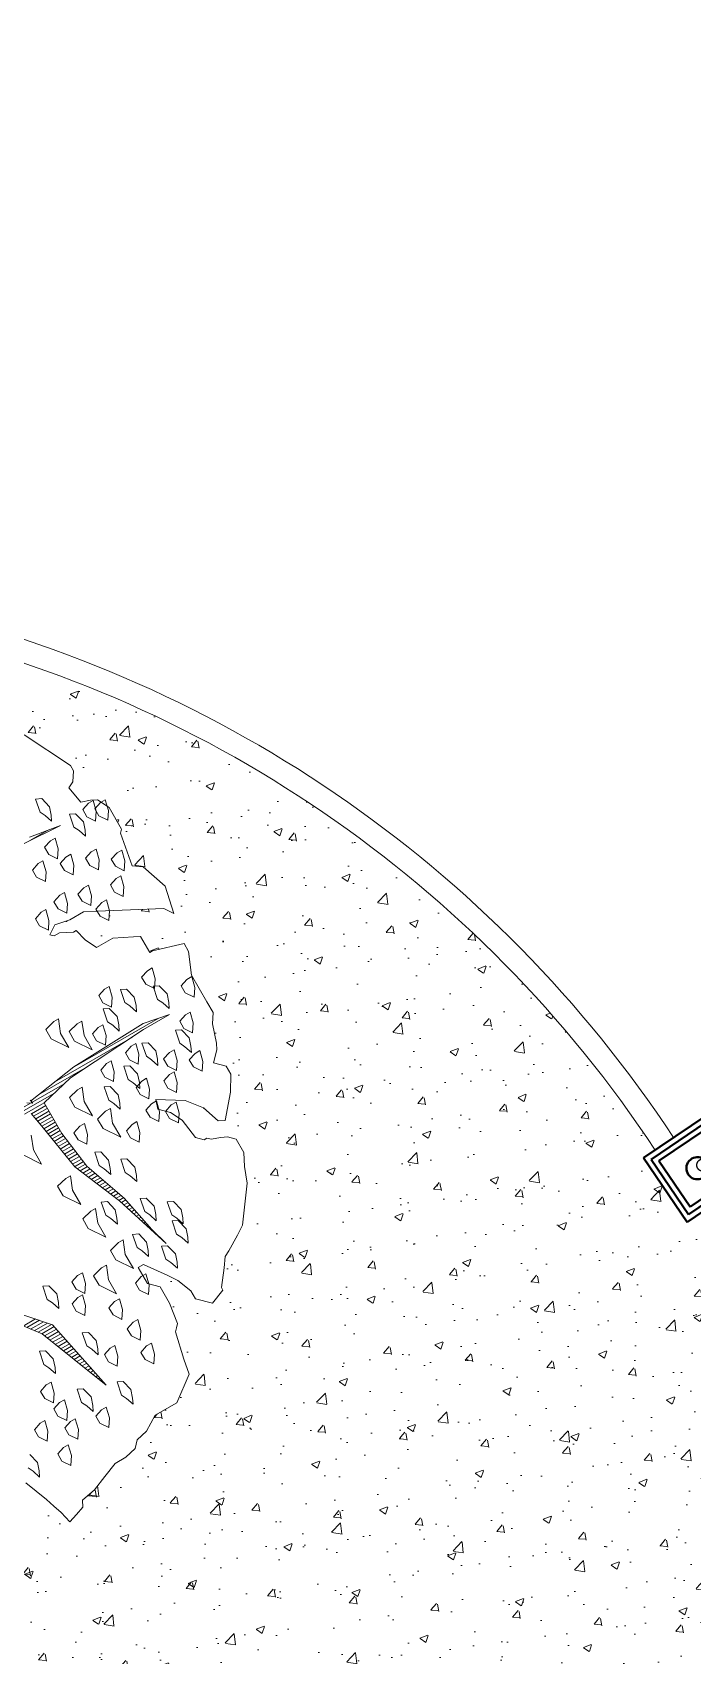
# Model space of a CAD drawing. Header units: metres. Extents: x 12093 to 20303, y 514 to 1412.
# Drawn here: x 19699.29 to 19702.24, y 705.56 to 712.81 of the extents above; entities that cross this region are included whole.
import ezdxf

# ---------------------------------------------------------------- set-up
doc = ezdxf.new("R2010")
doc.units = ezdxf.units.M
doc.linetypes.add('DASHED2', pattern=[9.525, 6.35, -3.175])
doc.layers.get('0').update_dxf_attribs({"lineweight": 13})
for name, color, linetype, lineweight in [('AMBI-GRASS', 104, 'Continuous', 20), ('ARBOLES', 52, 'Continuous', 13), ('grass', 64, 'Continuous', 13), ('JARDINERA', 132, 'Continuous', 40), ('Layer2', 43, 'Continuous', 20), ('MANZANAS-ORIGINALES', 147, 'Continuous', 9), ('SARDINEL', 52, 'Continuous', 20), ('TEX', 81, 'Continuous', 13)]:
    doc.layers.add(name, color=color, linetype=linetype, lineweight=lineweight)
doc.layers.add('Proyecciones', color=52, linetype='DASHED2')
pattern_1 = [(50, (19136.99335, 73.14804), (0.36436934, -0.03187817), [0.0381, -0.4191]), (355, (19136.99335, 73.14804), (-0.07048565, 0.38211329), [0.03048, -0.33528]), (100.451, (19137.0237, 73.1454), (0.293885, 0.35023338), [0.03238, -0.35618]), (46.1842, (19136.99335, 73.24964), (0.54215808, -0.08408466), [0.05715, -0.62865]), (96.6356, (19137.03853, 73.24264), (0.47480847, 0.4948511), [0.04857, -0.53427]), (351.184, (19136.99335, 73.24964), (0.4748092, 0.49485024), [0.04572, -0.50292]), (21, (19137.04415, 73.22424), (0.30322976, -0.20453104), [0.0381, -0.4191]), (326, (19137.04415, 73.22424), (0.12360406, 0.36837593), [0.03048, -0.33528]), (71.4514, (19137.06942, 73.2072), (0.42683298, 0.16384572), [0.03238, -0.35618]), (37.5, (19136.99335, 73.14804), (0.006177207, 0.169110078), [0, -0.331216, 0, -0.34036, 0, -0.33655]), (7.5, (19136.99335, 73.14804), (0.133639325, 0.20036115), [0, -0.194056, 0, -0.323596, 0, -0.12827]), (327.5, (19136.88007, 73.14804), (0.27118119, -0.011457488), [0, -0.127, 0, -0.39624, 0, -0.52578]), (317.5, (19136.82927, 73.14804), (0.29625836, 0.05085298), [0, -0.1651, 0, -0.263144, 0, -0.37338])]

# ---------------------------------------------------------------- blocks, each defined once
blk = doc.blocks.new('ghgfghgh')
at = {"layer": 'ARBOLES', "lineweight": 20}
for p, q in [((20002.4707, 664.8002), (20002.3672, 664.7493)), ((20002.3833, 664.7674), (20002.4707, 664.8002)), ((20002.3848, 664.7579), (20002.4344, 664.7866)), ((20002.5027, 664.1171), (20002.7456, 664.2574)), ((20002.5081, 664.1214), (20002.7037, 664.2432)), ((20002.7037, 664.2432), (20002.7778, 664.2683)), ((20002.7778, 664.2683), (20002.7047, 664.2261)), ((20002.4551, 664.0792), (20002.6732, 664.2051)), ((20002.7047, 664.2261), (20002.4996, 664.0899)), ((20002.3866, 664.0247), (20002.5081, 664.1214)), ((20002.4075, 664.0413), (20002.5526, 664.1251)), ((20002.3251, 663.9833), (20002.4832, 664.0746)), ((20002.3474, 663.9858), (20002.4538, 664.0472)), ((20002.4996, 664.0899), (20002.4247, 664.0201)), ((20002.3698, 663.9883), (20002.4247, 664.02)), ((20002.3896, 663.9893), (20002.4293, 664.0122)), ((20002.3954, 663.9822), (20002.4338, 664.0044)), ((20002.4247, 664.0201), (20002.4746, 663.9336)), ((20002.4183, 663.9543), (20002.3886, 663.9904)), ((20002.4012, 663.9751), (20002.4383, 663.9965)), ((20002.407, 663.9681), (20002.4428, 663.9887)), ((20002.4128, 663.961), (20002.4473, 663.9809)), ((20002.5112, 663.8395), (20002.4183, 663.9543)), ((20002.4187, 663.9539), (20002.4518, 663.9731)), ((20002.4244, 663.9468), (20002.4563, 663.9653)), ((20002.4302, 663.9397), (20002.4609, 663.9575)), ((20002.4359, 663.9326), (20002.4654, 663.9496)), ((20002.4416, 663.9255), (20002.4699, 663.9418)), ((20002.4474, 663.9184), (20002.4744, 663.934)), ((20002.4531, 663.9113), (20002.4799, 663.9267)), ((20002.4589, 663.9042), (20002.4855, 663.9195)), ((20002.4646, 663.8971), (20002.491, 663.9123)), ((20002.4746, 663.9336), (20002.5455, 663.8416)), ((20002.4704, 663.89), (20002.4966, 663.9051)), ((20002.4761, 663.8829), (20002.5021, 663.8979)), ((20002.4819, 663.8758), (20002.5077, 663.8907)), ((20002.4876, 663.8687), (20002.5132, 663.8834)), ((20002.4934, 663.8616), (20002.5188, 663.8762)), ((20002.4991, 663.8545), (20002.5244, 663.869)), ((20002.5049, 663.8473), (20002.5299, 663.8618)), ((20002.5106, 663.8402), (20002.5355, 663.8546)), ((20002.6373, 663.7439), (20002.5112, 663.8395)), ((20002.5182, 663.8342), (20002.541, 663.8474)), ((20002.526, 663.8283), (20002.5469, 663.8403)), ((20002.5338, 663.8224), (20002.5542, 663.8341)), ((20002.5416, 663.8164), (20002.5615, 663.8279)), ((20002.5455, 663.8416), (20002.6506, 663.7516)), ((20002.5495, 663.8105), (20002.5687, 663.8217)), ((20002.5573, 663.8046), (20002.576, 663.8154)), ((20002.5651, 663.7987), (20002.5833, 663.8092)), ((20002.5729, 663.7928), (20002.5906, 663.803)), ((20002.5807, 663.7869), (20002.5978, 663.7968)), ((20002.5885, 663.7809), (20002.6051, 663.7905)), ((20002.5963, 663.775), (20002.6124, 663.7843)), ((20002.6041, 663.7691), (20002.6197, 663.7781)), ((20002.6119, 663.7632), (20002.6269, 663.7719)), ((20002.6197, 663.7573), (20002.6342, 663.7656)), ((20002.6275, 663.7513), (20002.6415, 663.7594)), ((20002.6353, 663.7454), (20002.6488, 663.7532)), ((20002.7683, 663.6245), (20002.6373, 663.7439)), ((20002.6425, 663.7392), (20002.6551, 663.7465)), ((20002.6495, 663.7328), (20002.6612, 663.7395)), ((20002.6506, 663.7516), (20002.7282, 663.6634)), ((20002.6565, 663.7264), (20002.6673, 663.7326)), ((20002.6635, 663.72), (20002.6734, 663.7257)), ((20002.6705, 663.7136), (20002.6795, 663.7188)), ((20002.6775, 663.7073), (20002.6855, 663.7119)), ((20002.6845, 663.7009), (20002.6916, 663.705)), ((20002.6915, 663.6945), (20002.6977, 663.698)), ((20002.6985, 663.6881), (20002.7038, 663.6911)), ((20002.7055, 663.6817), (20002.7098, 663.6842)), ((20002.7126, 663.6753), (20002.7159, 663.6773)), ((20002.7266, 663.6626), (20002.7281, 663.6635)), ((20002.7282, 663.6634), (20002.7683, 663.6245)), ((20002.7336, 663.6562), (20002.7348, 663.6569)), ((20002.419, 663.3696), (20002.2673, 663.4328)), ((20002.2834, 663.4509), (20002.4484, 663.3955)), ((20002.3658, 663.3918), (20002.4003, 663.4117)), ((20002.3763, 663.3874), (20002.4117, 663.4078)), ((20002.3868, 663.383), (20002.4231, 663.404)), ((20002.3973, 663.3787), (20002.4345, 663.4001)), ((20002.4078, 663.3743), (20002.4459, 663.3963)), ((20002.4183, 663.3699), (20002.4532, 663.3901)), ((20002.5997, 663.2257), (20002.419, 663.3696)), ((20002.4261, 663.364), (20002.4594, 663.3832)), ((20002.4337, 663.358), (20002.4655, 663.3763)), ((20002.4413, 663.3519), (20002.4716, 663.3694)), ((20002.4484, 663.3955), (20002.5997, 663.2257)), ((20002.4488, 663.3459), (20002.4777, 663.3626)), ((20002.4564, 663.3398), (20002.4839, 663.3557)), ((20002.464, 663.3338), (20002.49, 663.3488)), ((20002.4716, 663.3277), (20002.4961, 663.3419)), ((20002.4792, 663.3217), (20002.5023, 663.335)), ((20002.4868, 663.3156), (20002.5084, 663.3281)), ((20002.4944, 663.3096), (20002.5145, 663.3212)), ((20002.5019, 663.3036), (20002.5207, 663.3144)), ((20002.5095, 663.2975), (20002.5268, 663.3075)), ((20002.5171, 663.2915), (20002.5329, 663.3006)), ((20002.5247, 663.2854), (20002.5391, 663.2937)), ((20002.5323, 663.2794), (20002.5452, 663.2868)), ((20002.5399, 663.2733), (20002.5513, 663.2799)), ((20002.5475, 663.2673), (20002.5575, 663.2731)), ((20002.555, 663.2612), (20002.5636, 663.2662)), ((20002.5626, 663.2552), (20002.5697, 663.2593)), ((20002.5702, 663.2491), (20002.5759, 663.2524)), ((20002.5778, 663.2431), (20002.582, 663.2455)), ((20002.5854, 663.2371), (20002.5881, 663.2386)), ((20002.593, 663.231), (20002.5943, 663.2317))]:
    blk.add_line(p, q, dxfattribs=at)
at = {"layer": 'grass'}
for p, q in [((20002.3685, 665.0559), (20002.4989, 664.9698)), ((20002.4989, 664.9698), (20002.5076, 664.9546)), ((20002.5056, 664.9232), (20002.4949, 664.9069)), ((20002.5076, 664.9546), (20002.5056, 664.9232)), ((20002.4009, 664.8751), (20002.418, 664.8762)), ((20002.4134, 664.8381), (20002.4009, 664.8751)), ((20002.418, 664.8762), (20002.44, 664.8534)), ((20002.4949, 664.9069), (20002.5286, 664.8659)), ((20002.5286, 664.8659), (20002.5557, 664.8714)), ((20002.5628, 664.8711), (20002.5495, 664.8634)), ((20002.5557, 664.8714), (20002.5752, 664.8726)), ((20002.5715, 664.8407), (20002.5628, 664.8711)), ((20002.5752, 664.8726), (20002.6078, 664.8511)), ((20002.5971, 664.8732), (20002.5838, 664.8655)), ((20002.6058, 664.8427), (20002.5971, 664.8732)), ((20002.4278, 664.8286), (20002.4134, 664.8381)), ((20002.4459, 664.8125), (20002.4278, 664.8286)), ((20002.44, 664.8534), (20002.4449, 664.8296)), ((20002.4449, 664.8296), (20002.4459, 664.8125)), ((20002.4963, 664.8327), (20002.5134, 664.8337)), ((20002.5089, 664.7956), (20002.4963, 664.8327)), ((20002.5134, 664.8337), (20002.5354, 664.811)), ((20002.5495, 664.8634), (20002.5334, 664.8453)), ((20002.5334, 664.8453), (20002.5449, 664.8253)), ((20002.5449, 664.8253), (20002.5697, 664.813)), ((20002.5838, 664.8655), (20002.5677, 664.8473)), ((20002.5677, 664.8473), (20002.5792, 664.8274)), ((20002.5697, 664.813), (20002.5715, 664.8407)), ((20002.5792, 664.8274), (20002.604, 664.8151)), ((20002.604, 664.8151), (20002.6058, 664.8427)), ((20002.6078, 664.8511), (20002.6427, 664.7905)), ((20002.5232, 664.7862), (20002.5089, 664.7956)), ((20002.5413, 664.7701), (20002.5232, 664.7862)), ((20002.5354, 664.811), (20002.5403, 664.7872)), ((20002.5403, 664.7872), (20002.5413, 664.7701)), ((20002.6427, 664.7905), (20002.6395, 664.7786)), ((20002.6395, 664.7786), (20002.6724, 664.6867)), ((20002.4424, 664.7572), (20002.4263, 664.7391)), ((20002.4263, 664.7391), (20002.4378, 664.7191)), ((20002.4557, 664.7649), (20002.4424, 664.7572)), ((20002.4644, 664.7345), (20002.4557, 664.7649)), ((20002.4626, 664.7069), (20002.4644, 664.7345)), ((20002.571, 664.734), (20002.5577, 664.7263)), ((20002.5797, 664.7036), (20002.571, 664.734)), ((20002.6434, 664.7315), (20002.6301, 664.7238)), ((20002.6521, 664.701), (20002.6434, 664.7315)), ((20002.4084, 664.6933), (20002.3923, 664.6751)), ((20002.4217, 664.701), (20002.4084, 664.6933)), ((20002.4304, 664.6705), (20002.4217, 664.701)), ((20002.4378, 664.7191), (20002.4626, 664.7069)), ((20002.4864, 664.7117), (20002.4703, 664.6936)), ((20002.4703, 664.6936), (20002.4818, 664.6736)), ((20002.4997, 664.7194), (20002.4864, 664.7117)), ((20002.5084, 664.689), (20002.4997, 664.7194)), ((20002.5066, 664.6613), (20002.5084, 664.689)), ((20002.5577, 664.7263), (20002.5416, 664.7082)), ((20002.5416, 664.7082), (20002.5531, 664.6882)), ((20002.5531, 664.6882), (20002.578, 664.6759)), ((20002.578, 664.6759), (20002.5797, 664.7036)), ((20002.6301, 664.7238), (20002.614, 664.7056)), ((20002.614, 664.7056), (20002.6255, 664.6857)), ((20002.6255, 664.6857), (20002.6503, 664.6734)), ((20002.6503, 664.6734), (20002.6521, 664.701)), ((20002.6724, 664.6867), (20002.7039, 664.6846)), ((20002.3923, 664.6751), (20002.4038, 664.6552)), ((20002.4038, 664.6552), (20002.4286, 664.6429)), ((20002.4286, 664.6429), (20002.4304, 664.6705)), ((20002.4818, 664.6736), (20002.5066, 664.6613)), ((20002.6276, 664.6514), (20002.6115, 664.6332)), ((20002.6409, 664.6591), (20002.6276, 664.6514)), ((20002.6496, 664.6286), (20002.6409, 664.6591)), ((20002.7039, 664.6846), (20002.7659, 664.6296)), ((20002.7039, 664.6846), (20002.7039, 664.6846)), ((20002.4688, 664.604), (20002.4527, 664.5859)), ((20002.4821, 664.6117), (20002.4688, 664.604)), ((20002.4908, 664.5813), (20002.4821, 664.6117)), ((20002.5363, 664.6253), (20002.5202, 664.6071)), ((20002.5202, 664.6071), (20002.5317, 664.5872)), ((20002.5496, 664.633), (20002.5363, 664.6253)), ((20002.5583, 664.6025), (20002.5496, 664.633)), ((20002.5565, 664.5749), (20002.5583, 664.6025)), ((20002.6115, 664.6332), (20002.623, 664.6133)), ((20002.623, 664.6133), (20002.6478, 664.601)), ((20002.6478, 664.601), (20002.6496, 664.6286)), ((20002.7659, 664.6296), (20002.7901, 664.5528)), ((20002.4166, 664.5562), (20002.4005, 664.538)), ((20002.4299, 664.5639), (20002.4166, 664.5562)), ((20002.4386, 664.5334), (20002.4299, 664.5639)), ((20002.4527, 664.5859), (20002.4642, 664.5659)), ((20002.4642, 664.5659), (20002.489, 664.5536)), ((20002.489, 664.5536), (20002.4908, 664.5813)), ((20002.5354, 664.5571), (20002.4976, 664.5353)), ((20002.5317, 664.5872), (20002.5565, 664.5749)), ((20002.5744, 664.5595), (20002.5354, 664.5571)), ((20002.5869, 664.5836), (20002.5708, 664.5654)), ((20002.5708, 664.5654), (20002.5823, 664.5455)), ((20002.7618, 664.5668), (20002.5744, 664.5595)), ((20002.5744, 664.5595), (20002.5744, 664.5595)), ((20002.6002, 664.5913), (20002.5869, 664.5836)), ((20002.6089, 664.5608), (20002.6002, 664.5913)), ((20002.6072, 664.5332), (20002.6089, 664.5608)), ((20002.7901, 664.5528), (20002.7618, 664.5668)), ((20002.4005, 664.538), (20002.412, 664.5181)), ((20002.412, 664.5181), (20002.4368, 664.5058)), ((20002.4368, 664.5058), (20002.4386, 664.5334)), ((20002.4554, 664.521), (20002.4414, 664.4928)), ((20002.4976, 664.5353), (20002.4554, 664.521)), ((20002.5075, 664.5006), (20002.5151, 664.505)), ((20002.5151, 664.505), (20002.5401, 664.4791)), ((20002.5823, 664.5455), (20002.6072, 664.5332)), ((20002.4414, 664.4928), (20002.4534, 664.4896)), ((20002.4534, 664.4896), (20002.4685, 664.4983)), ((20002.4685, 664.4983), (20002.5075, 664.5006)), ((20002.5401, 664.4791), (20002.5727, 664.4576)), ((20002.5727, 664.4576), (20002.6181, 664.4838)), ((20002.6181, 664.4838), (20002.6766, 664.4873)), ((20002.6766, 664.4873), (20002.6961, 664.4885)), ((20002.6961, 664.4885), (20002.7223, 664.4431)), ((20002.7298, 664.4475), (20002.8186, 664.4684)), ((20002.8186, 664.4684), (20002.8317, 664.4457)), ((20002.7223, 664.4431), (20002.7298, 664.4475)), ((20002.8317, 664.4457), (20002.8396, 664.3797)), ((20002.7154, 664.3918), (20002.6993, 664.3736)), ((20002.6993, 664.3736), (20002.7108, 664.3537)), ((20002.7287, 664.3995), (20002.7154, 664.3918)), ((20002.7374, 664.3691), (20002.7287, 664.3995)), ((20002.7356, 664.3414), (20002.7374, 664.3691)), ((20002.8269, 664.3675), (20002.8108, 664.3494)), ((20002.8402, 664.3752), (20002.8269, 664.3675)), ((20002.8396, 664.3797), (20002.8614, 664.3419)), ((20002.8489, 664.3448), (20002.8402, 664.3752)), ((20002.5947, 664.3399), (20002.5786, 664.3217)), ((20002.5786, 664.3217), (20002.5901, 664.3017)), ((20002.608, 664.3475), (20002.5947, 664.3399)), ((20002.6167, 664.3171), (20002.608, 664.3475)), ((20002.6394, 664.3391), (20002.6566, 664.3401)), ((20002.652, 664.302), (20002.6394, 664.3391)), ((20002.6566, 664.3401), (20002.6786, 664.3174)), ((20002.7108, 664.3537), (20002.7356, 664.3414)), ((20002.7318, 664.3481), (20002.7489, 664.3491)), ((20002.7443, 664.311), (20002.7318, 664.3481)), ((20002.7489, 664.3491), (20002.7709, 664.3263)), ((20002.7709, 664.3263), (20002.7758, 664.3026)), ((20002.8108, 664.3494), (20002.8223, 664.3294)), ((20002.8223, 664.3294), (20002.8471, 664.3172)), ((20002.8471, 664.3172), (20002.8489, 664.3448)), ((20002.8614, 664.3419), (20002.8833, 664.304)), ((20002.5901, 664.3017), (20002.6149, 664.2895)), ((20002.5911, 664.2846), (20002.6083, 664.2856)), ((20002.6037, 664.2475), (20002.5911, 664.2846)), ((20002.6083, 664.2856), (20002.6303, 664.2629)), ((20002.6149, 664.2895), (20002.6167, 664.3171)), ((20002.6663, 664.2926), (20002.652, 664.302)), ((20002.6845, 664.2764), (20002.6663, 664.2926)), ((20002.6786, 664.3174), (20002.6835, 664.2936)), ((20002.6835, 664.2936), (20002.6845, 664.2764)), ((20002.7587, 664.3015), (20002.7443, 664.311)), ((20002.7768, 664.2854), (20002.7587, 664.3015)), ((20002.7758, 664.3026), (20002.7768, 664.2854)), ((20002.8359, 664.2752), (20002.8226, 664.2675)), ((20002.8446, 664.2448), (20002.8359, 664.2752)), ((20002.8833, 664.304), (20002.9007, 664.2738)), ((20002.4523, 664.2487), (20002.4295, 664.2267)), ((20002.4655, 664.2564), (20002.4523, 664.2487)), ((20002.4714, 664.2155), (20002.4655, 664.2564)), ((20002.518, 664.2424), (20002.4952, 664.2204)), ((20002.5313, 664.2501), (20002.518, 664.2424)), ((20002.5372, 664.2091), (20002.5313, 664.2501)), ((20002.5771, 664.2322), (20002.561, 664.214)), ((20002.5904, 664.2398), (20002.5771, 664.2322)), ((20002.5991, 664.2094), (20002.5904, 664.2398)), ((20002.618, 664.2381), (20002.6037, 664.2475)), ((20002.6362, 664.2219), (20002.618, 664.2381)), ((20002.6303, 664.2629), (20002.6351, 664.2391)), ((20002.6351, 664.2391), (20002.6362, 664.2219)), ((20002.8226, 664.2675), (20002.8065, 664.2494)), ((20002.8065, 664.2494), (20002.818, 664.2294)), ((20002.818, 664.2294), (20002.8428, 664.2172)), ((20002.8428, 664.2172), (20002.8446, 664.2448)), ((20002.9007, 664.2738), (20002.8987, 664.2424)), ((20002.8987, 664.2424), (20002.9098, 664.1882)), ((20002.4295, 664.2267), (20002.4448, 664.2001)), ((20002.4448, 664.2001), (20002.4945, 664.1756)), ((20002.4945, 664.1756), (20002.4714, 664.2155)), ((20002.4952, 664.2204), (20002.5106, 664.1938)), ((20002.5106, 664.1938), (20002.5602, 664.1692)), ((20002.5602, 664.1692), (20002.5372, 664.2091)), ((20002.561, 664.214), (20002.5725, 664.194)), ((20002.5725, 664.194), (20002.5973, 664.1818)), ((20002.5973, 664.1818), (20002.5991, 664.2094)), ((20002.683, 664.1869), (20002.6697, 664.1792)), ((20002.6917, 664.1565), (20002.683, 664.1869)), ((20002.7001, 664.188), (20002.7173, 664.189)), ((20002.7127, 664.1509), (20002.7001, 664.188)), ((20002.7173, 664.189), (20002.7393, 664.1662)), ((20002.7942, 664.2246), (20002.8114, 664.2256)), ((20002.8068, 664.1875), (20002.7942, 664.2246)), ((20002.8211, 664.178), (20002.8068, 664.1875)), ((20002.8114, 664.2256), (20002.8334, 664.2028)), ((20002.8334, 664.2028), (20002.8382, 664.179)), ((20002.9098, 664.1882), (20002.9109, 664.1687)), ((20002.6137, 664.138), (20002.6004, 664.1304)), ((20002.6224, 664.1076), (20002.6137, 664.138)), ((20002.6697, 664.1792), (20002.6536, 664.1611)), ((20002.6536, 664.1611), (20002.6651, 664.1411)), ((20002.6651, 664.1411), (20002.6899, 664.1289)), ((20002.6899, 664.1289), (20002.6917, 664.1565)), ((20002.727, 664.1414), (20002.7127, 664.1509)), ((20002.7452, 664.1253), (20002.727, 664.1414)), ((20002.7393, 664.1662), (20002.7441, 664.1424)), ((20002.7441, 664.1424), (20002.7452, 664.1253)), ((20002.7774, 664.1616), (20002.7613, 664.1435)), ((20002.7613, 664.1435), (20002.7728, 664.1235)), ((20002.7907, 664.1693), (20002.7774, 664.1616)), ((20002.7994, 664.1389), (20002.7907, 664.1693)), ((20002.7976, 664.1112), (20002.7994, 664.1389)), ((20002.8393, 664.1619), (20002.8211, 664.178)), ((20002.8498, 664.1591), (20002.8336, 664.1409)), ((20002.8336, 664.1409), (20002.8452, 664.121)), ((20002.8382, 664.179), (20002.8393, 664.1619)), ((20002.8631, 664.1668), (20002.8498, 664.1591)), ((20002.8718, 664.1363), (20002.8631, 664.1668)), ((20002.9109, 664.1687), (20002.9014, 664.1329)), ((20002.6004, 664.1304), (20002.5843, 664.1122)), ((20002.5843, 664.1122), (20002.5958, 664.0923)), ((20002.5958, 664.0923), (20002.6206, 664.08)), ((20002.6206, 664.08), (20002.6224, 664.1076)), ((20002.649, 664.123), (20002.6661, 664.124)), ((20002.6615, 664.0859), (20002.649, 664.123)), ((20002.6661, 664.124), (20002.6881, 664.1012)), ((20002.6881, 664.1012), (20002.693, 664.0775)), ((20002.7776, 664.0997), (20002.7615, 664.0816)), ((20002.7728, 664.1235), (20002.7976, 664.1112)), ((20002.7909, 664.1074), (20002.7776, 664.0997)), ((20002.7997, 664.077), (20002.7909, 664.1074)), ((20002.8452, 664.121), (20002.87, 664.1087)), ((20002.87, 664.1087), (20002.8718, 664.1363)), ((20002.9014, 664.1329), (20002.9372, 664.1233)), ((20002.9372, 664.1233), (20002.9503, 664.1006)), ((20002.9503, 664.1006), (20002.9494, 664.0497)), ((20002.5188, 664.0567), (20002.4961, 664.0347)), ((20002.5321, 664.0644), (20002.5188, 664.0567)), ((20002.538, 664.0234), (20002.5321, 664.0644)), ((20002.594, 664.0646), (20002.6111, 664.0657)), ((20002.6066, 664.0275), (20002.594, 664.0646)), ((20002.6111, 664.0657), (20002.6332, 664.0429)), ((20002.6759, 664.0764), (20002.6615, 664.0859)), ((20002.694, 664.0603), (20002.6759, 664.0764)), ((20002.6996, 664.0813), (20002.6835, 664.0631)), ((20002.6835, 664.0631), (20002.6951, 664.0432)), ((20002.693, 664.0775), (20002.694, 664.0603)), ((20002.7129, 664.089), (20002.6996, 664.0813)), ((20002.7216, 664.0585), (20002.7129, 664.089)), ((20002.7199, 664.0309), (20002.7216, 664.0585)), ((20002.7615, 664.0816), (20002.7731, 664.0616)), ((20002.7731, 664.0616), (20002.7979, 664.0493)), ((20002.7979, 664.0493), (20002.7997, 664.077)), ((20002.9494, 664.0497), (20002.9346, 663.9706)), ((20002.3933, 664.0189), (20002.3766, 664.02)), ((20002.3855, 664.0278), (20002.3933, 664.0189)), ((20002.4961, 664.0347), (20002.5114, 664.0081)), ((20002.5114, 664.0081), (20002.561, 663.9835)), ((20002.561, 663.9835), (20002.538, 664.0234)), ((20002.6114, 664.0038), (20002.5981, 663.9961)), ((20002.6209, 664.0181), (20002.6066, 664.0275)), ((20002.6173, 663.9628), (20002.6114, 664.0038)), ((20002.639, 664.002), (20002.6209, 664.0181)), ((20002.6332, 664.0429), (20002.638, 664.0191)), ((20002.638, 664.0191), (20002.639, 664.002)), ((20002.6951, 664.0432), (20002.7199, 664.0309)), ((20002.7275, 664.0176), (20002.7114, 663.9994)), ((20002.7408, 664.0253), (20002.7275, 664.0176)), ((20002.7393, 664.0293), (20002.7448, 664.0022)), ((20002.8217, 664.0264), (20002.7393, 664.0293)), ((20002.7495, 663.9949), (20002.7408, 664.0253)), ((20002.7448, 664.0022), (20002.7806, 663.9926)), ((20002.7828, 664.014), (20002.7667, 663.9959)), ((20002.7961, 664.0217), (20002.7828, 664.014)), ((20002.8048, 663.9913), (20002.7961, 664.0217)), ((20002.8737, 664.006), (20002.8217, 664.0264)), ((20002.9151, 663.9694), (20002.8737, 664.006)), ((20002.5383, 663.9615), (20002.525, 663.9539)), ((20002.547, 663.9311), (20002.5383, 663.9615)), ((20002.5981, 663.9961), (20002.5754, 663.9741)), ((20002.5754, 663.9741), (20002.5907, 663.9475)), ((20002.6404, 663.9229), (20002.6173, 663.9628)), ((20002.6726, 663.9593), (20002.6565, 663.9411)), ((20002.6859, 663.967), (20002.6726, 663.9593)), ((20002.6946, 663.9365), (20002.6859, 663.967)), ((20002.7114, 663.9994), (20002.723, 663.9795)), ((20002.723, 663.9795), (20002.7478, 663.9672)), ((20002.7478, 663.9672), (20002.7495, 663.9949)), ((20002.7667, 663.9959), (20002.7782, 663.9759)), ((20002.7782, 663.9759), (20002.803, 663.9637)), ((20002.7806, 663.9926), (20002.8132, 663.9711)), ((20002.803, 663.9637), (20002.8048, 663.9913)), ((20002.8132, 663.9711), (20002.8514, 663.9225)), ((20002.9346, 663.9706), (20002.9151, 663.9694)), ((20002.3948, 663.8876), (20002.3889, 663.9285)), ((20002.525, 663.9539), (20002.5089, 663.9357)), ((20002.5089, 663.9357), (20002.5204, 663.9157)), ((20002.5204, 663.9157), (20002.5452, 663.9035)), ((20002.5452, 663.9035), (20002.547, 663.9311)), ((20002.5907, 663.9475), (20002.6404, 663.9229)), ((20002.6565, 663.9411), (20002.668, 663.9212)), ((20002.668, 663.9212), (20002.6928, 663.9089)), ((20002.6928, 663.9089), (20002.6946, 663.9365)), ((20002.8514, 663.9225), (20002.8752, 663.9161)), ((20002.8752, 663.9161), (20002.8828, 663.9205)), ((20002.8828, 663.9205), (20002.8947, 663.9173)), ((20002.8947, 663.9173), (20002.9218, 663.9228)), ((20002.9218, 663.9228), (20002.9413, 663.924)), ((20002.9413, 663.924), (20002.9652, 663.9176)), ((20002.9652, 663.9176), (20002.987, 663.8798)), ((20002.3682, 663.8722), (20002.4179, 663.8477)), ((20002.4179, 663.8477), (20002.3948, 663.8876)), ((20002.5672, 663.8807), (20002.5844, 663.8817)), ((20002.5798, 663.8436), (20002.5672, 663.8807)), ((20002.5844, 663.8817), (20002.6064, 663.859)), ((20002.987, 663.8798), (20002.9893, 663.8408)), ((20002.5941, 663.8342), (20002.5798, 663.8436)), ((20002.6123, 663.8181), (20002.5941, 663.8342)), ((20002.6064, 663.859), (20002.6112, 663.8352)), ((20002.6112, 663.8352), (20002.6123, 663.8181)), ((20002.6406, 663.861), (20002.6578, 663.8621)), ((20002.6532, 663.824), (20002.6406, 663.861)), ((20002.6675, 663.8145), (20002.6532, 663.824)), ((20002.6578, 663.8621), (20002.6798, 663.8393)), ((20002.6798, 663.8393), (20002.6846, 663.8155)), ((20002.9893, 663.8408), (20002.996, 663.7942)), ((20002.4856, 663.807), (20002.4629, 663.785)), ((20002.4629, 663.785), (20002.4782, 663.7584)), ((20002.4989, 663.8147), (20002.4856, 663.807)), ((20002.5048, 663.7738), (20002.4989, 663.8147)), ((20002.5279, 663.7339), (20002.5048, 663.7738)), ((20002.6857, 663.7984), (20002.6675, 663.8145)), ((20002.6846, 663.8155), (20002.6857, 663.7984)), ((20002.996, 663.7942), (20002.9836, 663.6761)), ((20002.4782, 663.7584), (20002.5279, 663.7339)), ((20002.5859, 663.7408), (20002.6031, 663.7418)), ((20002.5985, 663.7037), (20002.5859, 663.7408)), ((20002.6031, 663.7418), (20002.6251, 663.7191)), ((20002.6954, 663.7508), (20002.7125, 663.7519)), ((20002.7079, 663.7137), (20002.6954, 663.7508)), ((20002.7125, 663.7519), (20002.7345, 663.7291)), ((20002.7345, 663.7291), (20002.7394, 663.7053)), ((20002.7716, 663.7416), (20002.7888, 663.7427)), ((20002.7842, 663.7046), (20002.7716, 663.7416)), ((20002.7888, 663.7427), (20002.8108, 663.7199)), ((20002.5565, 663.715), (20002.5338, 663.693)), ((20002.5338, 663.693), (20002.5491, 663.6664)), ((20002.5698, 663.7226), (20002.5565, 663.715)), ((20002.5757, 663.6817), (20002.5698, 663.7226)), ((20002.5988, 663.6418), (20002.5757, 663.6817)), ((20002.6128, 663.6943), (20002.5985, 663.7037)), ((20002.631, 663.6782), (20002.6128, 663.6943)), ((20002.6251, 663.7191), (20002.6299, 663.6953)), ((20002.6299, 663.6953), (20002.631, 663.6782)), ((20002.7223, 663.7043), (20002.7079, 663.7137)), ((20002.7404, 663.6882), (20002.7223, 663.7043)), ((20002.7394, 663.7053), (20002.7404, 663.6882)), ((20002.7985, 663.6951), (20002.7842, 663.7046)), ((20002.7852, 663.6874), (20002.8023, 663.6884)), ((20002.7977, 663.6503), (20002.7852, 663.6874)), ((20002.8167, 663.679), (20002.7985, 663.6951)), ((20002.8023, 663.6884), (20002.8243, 663.6657)), ((20002.8108, 663.7199), (20002.8156, 663.6961)), ((20002.8156, 663.6961), (20002.8167, 663.679)), ((20002.5491, 663.6664), (20002.5988, 663.6418)), ((20002.6739, 663.6498), (20002.6911, 663.6508)), ((20002.6865, 663.6127), (20002.6739, 663.6498)), ((20002.6911, 663.6508), (20002.7131, 663.6281)), ((20002.7196, 663.669), (20002.722, 663.6704)), ((20002.7406, 663.6498), (20002.7416, 663.6504)), ((20002.7476, 663.6434), (20002.7483, 663.6439)), ((20002.7546, 663.637), (20002.7551, 663.6373)), ((20002.8121, 663.6409), (20002.7977, 663.6503)), ((20002.8302, 663.6248), (20002.8121, 663.6409)), ((20002.8243, 663.6657), (20002.8292, 663.6419)), ((20002.8292, 663.6419), (20002.8302, 663.6248)), ((20002.9696, 663.6478), (20002.9449, 663.6033)), ((20002.9836, 663.6761), (20002.9696, 663.6478)), ((20002.6341, 663.6267), (20002.6113, 663.6047)), ((20002.6113, 663.6047), (20002.6267, 663.5781)), ((20002.6474, 663.6344), (20002.6341, 663.6267)), ((20002.6533, 663.5935), (20002.6474, 663.6344)), ((20002.6763, 663.5536), (20002.6533, 663.5935)), ((20002.7008, 663.6032), (20002.6865, 663.6127)), ((20002.719, 663.5871), (20002.7008, 663.6032)), ((20002.7131, 663.6281), (20002.718, 663.6043)), ((20002.718, 663.6043), (20002.719, 663.5871)), ((20002.755, 663.6168), (20002.7722, 663.6178)), ((20002.7676, 663.5797), (20002.755, 663.6168)), ((20002.7616, 663.6307), (20002.7618, 663.6308)), ((20002.7722, 663.6178), (20002.7942, 663.5951)), ((20002.7942, 663.5951), (20002.7991, 663.5713)), ((20002.9449, 663.6033), (20002.9341, 663.587)), ((20002.5868, 663.5551), (20002.564, 663.5331)), ((20002.6001, 663.5628), (20002.5868, 663.5551)), ((20002.606, 663.5219), (20002.6001, 663.5628)), ((20002.6267, 663.5781), (20002.6763, 663.5536)), ((20002.7045, 663.5654), (20002.6894, 663.5567)), ((20002.6894, 663.5567), (20002.7156, 663.5113)), ((20002.7729, 663.5343), (20002.7045, 663.5654)), ((20002.7819, 663.5703), (20002.7676, 663.5797)), ((20002.8001, 663.5542), (20002.7819, 663.5703)), ((20002.7991, 663.5713), (20002.8001, 663.5542)), ((20002.9321, 663.5556), (20002.9237, 663.5003)), ((20002.9341, 663.587), (20002.9321, 663.5556)), ((20002.4213, 663.5039), (20002.4384, 663.5049)), ((20002.4338, 663.4668), (20002.4213, 663.5039)), ((20002.4384, 663.5049), (20002.4604, 663.4822)), ((20002.5192, 663.5339), (20002.5031, 663.5157)), ((20002.5031, 663.5157), (20002.5147, 663.4958)), ((20002.5325, 663.5415), (20002.5192, 663.5339)), ((20002.5412, 663.5111), (20002.5325, 663.5415)), ((20002.5395, 663.4835), (20002.5412, 663.5111)), ((20002.564, 663.5331), (20002.5794, 663.5065)), ((20002.5794, 663.5065), (20002.629, 663.482)), ((20002.629, 663.482), (20002.606, 663.5219)), ((20002.6983, 663.5309), (20002.6822, 663.5127)), ((20002.6822, 663.5127), (20002.6937, 663.4927)), ((20002.7116, 663.5385), (20002.6983, 663.5309)), ((20002.7203, 663.5081), (20002.7116, 663.5385)), ((20002.7156, 663.5113), (20002.7514, 663.5017)), ((20002.7185, 663.4805), (20002.7203, 663.5081)), ((20002.7514, 663.5017), (20002.7776, 663.4563)), ((20002.8012, 663.5203), (20002.7729, 663.5343)), ((20002.8381, 663.4912), (20002.8012, 663.5203)), ((20002.9237, 663.5003), (20002.928, 663.4927)), ((20002.4482, 663.4574), (20002.4338, 663.4668)), ((20002.4663, 663.4413), (20002.4482, 663.4574)), ((20002.4604, 663.4822), (20002.4653, 663.4584)), ((20002.4653, 663.4584), (20002.4663, 663.4413)), ((20002.5195, 663.472), (20002.5034, 663.4538)), ((20002.5034, 663.4538), (20002.5149, 663.4339)), ((20002.5147, 663.4958), (20002.5395, 663.4835)), ((20002.5328, 663.4796), (20002.5195, 663.472)), ((20002.5415, 663.4492), (20002.5328, 663.4796)), ((20002.6234, 663.461), (20002.6073, 663.4428)), ((20002.6367, 663.4687), (20002.6234, 663.461)), ((20002.6454, 663.4382), (20002.6367, 663.4687)), ((20002.6937, 663.4927), (20002.7185, 663.4805)), ((20002.7776, 663.4563), (20002.8006, 663.399)), ((20002.8512, 663.4685), (20002.8381, 663.4912)), ((20002.899, 663.4557), (20002.8512, 663.4685)), ((20002.928, 663.4927), (20002.899, 663.4557)), ((20002.5149, 663.4339), (20002.5397, 663.4216)), ((20002.5397, 663.4216), (20002.5415, 663.4492)), ((20002.6073, 663.4428), (20002.6188, 663.4229)), ((20002.6188, 663.4229), (20002.6436, 663.4106)), ((20002.6436, 663.4106), (20002.6454, 663.4382)), ((20002.6884, 663.4099), (20002.6751, 663.4022)), ((20002.6971, 663.3794), (20002.6884, 663.4099)), ((20002.5323, 663.373), (20002.5495, 663.374)), ((20002.5449, 663.3359), (20002.5323, 663.373)), ((20002.5495, 663.374), (20002.5715, 663.3513)), ((20002.6751, 663.4022), (20002.6589, 663.384)), ((20002.6589, 663.384), (20002.6705, 663.3641)), ((20002.6705, 663.3641), (20002.6953, 663.3518)), ((20002.6953, 663.3518), (20002.6971, 663.3794)), ((20002.7974, 663.387), (20002.7942, 663.3751)), ((20002.7942, 663.3751), (20002.8184, 663.2983)), ((20002.8006, 663.399), (20002.7974, 663.387)), ((20002.4116, 663.321), (20002.4288, 663.3221)), ((20002.4242, 663.2839), (20002.4116, 663.321)), ((20002.4288, 663.3221), (20002.4508, 663.2993)), ((20002.5592, 663.3264), (20002.5449, 663.3359)), ((20002.5774, 663.3103), (20002.5592, 663.3264)), ((20002.5715, 663.3513), (20002.5763, 663.3275)), ((20002.5763, 663.3275), (20002.5774, 663.3103)), ((20002.6106, 663.3295), (20002.5945, 663.3114)), ((20002.6239, 663.3372), (20002.6106, 663.3295)), ((20002.6326, 663.3068), (20002.6239, 663.3372)), ((20002.7134, 663.3357), (20002.6973, 663.3175)), ((20002.6973, 663.3175), (20002.7089, 663.2976)), ((20002.7267, 663.3434), (20002.7134, 663.3357)), ((20002.7354, 663.3129), (20002.7267, 663.3434)), ((20002.4385, 663.2745), (20002.4242, 663.2839)), ((20002.4567, 663.2584), (20002.4385, 663.2745)), ((20002.4508, 663.2993), (20002.4556, 663.2755)), ((20002.4556, 663.2755), (20002.4567, 663.2584)), ((20002.5945, 663.3114), (20002.606, 663.2914)), ((20002.606, 663.2914), (20002.6308, 663.2791)), ((20002.6308, 663.2791), (20002.6326, 663.3068)), ((20002.7089, 663.2976), (20002.7337, 663.2853)), ((20002.7337, 663.2853), (20002.7354, 663.3129)), ((20002.8184, 663.2983), (20002.8327, 663.2561)), ((20002.4311, 663.2259), (20002.415, 663.2077)), ((20002.4444, 663.2336), (20002.4311, 663.2259)), ((20002.4531, 663.2031), (20002.4444, 663.2336)), ((20002.6301, 663.2344), (20002.6472, 663.2354)), ((20002.6426, 663.1973), (20002.6301, 663.2344)), ((20002.6472, 663.2354), (20002.6692, 663.2127)), ((20002.8327, 663.2561), (20002.7984, 663.1758)), ((20002.415, 663.2077), (20002.4265, 663.1878)), ((20002.4265, 663.1878), (20002.4513, 663.1755)), ((20002.4513, 663.1755), (20002.4531, 663.2031)), ((20002.4818, 663.1842), (20002.4685, 663.1765)), ((20002.4905, 663.1538), (20002.4818, 663.1842)), ((20002.5178, 663.2139), (20002.5349, 663.2149)), ((20002.5304, 663.1768), (20002.5178, 663.2139)), ((20002.5349, 663.2149), (20002.557, 663.1922)), ((20002.557, 663.1922), (20002.5618, 663.1684)), ((20002.657, 663.1878), (20002.6426, 663.1973)), ((20002.6751, 663.1717), (20002.657, 663.1878)), ((20002.6692, 663.2127), (20002.6741, 663.1889)), ((20002.6741, 663.1889), (20002.6751, 663.1717)), ((20002.4685, 663.1765), (20002.4524, 663.1584)), ((20002.4524, 663.1584), (20002.4639, 663.1384)), ((20002.4639, 663.1384), (20002.4887, 663.1261)), ((20002.4887, 663.1261), (20002.4905, 663.1538)), ((20002.5447, 663.1673), (20002.5304, 663.1768)), ((20002.5629, 663.1512), (20002.5447, 663.1673)), ((20002.5618, 663.1684), (20002.5629, 663.1512)), ((20002.5866, 663.1561), (20002.5705, 663.1379)), ((20002.5705, 663.1379), (20002.582, 663.118)), ((20002.5999, 663.1638), (20002.5866, 663.1561)), ((20002.6086, 663.1333), (20002.5999, 663.1638)), ((20002.6069, 663.1057), (20002.6086, 663.1333)), ((20002.7378, 663.1408), (20002.7131, 663.0963)), ((20002.7984, 663.1758), (20002.7378, 663.1408)), ((20002.4135, 663.1182), (20002.3974, 663.1)), ((20002.3974, 663.1), (20002.4089, 663.0801)), ((20002.4268, 663.1259), (20002.4135, 663.1182)), ((20002.4355, 663.0954), (20002.4268, 663.1259)), ((20002.4337, 663.0678), (20002.4355, 663.0954)), ((20002.4992, 663.1233), (20002.4831, 663.1052)), ((20002.4831, 663.1052), (20002.4946, 663.0852)), ((20002.5125, 663.131), (20002.4992, 663.1233)), ((20002.5212, 663.1006), (20002.5125, 663.131)), ((20002.5194, 663.073), (20002.5212, 663.1006)), ((20002.582, 663.118), (20002.6069, 663.1057)), ((20002.7131, 663.0963), (20002.6872, 663.0713)), ((20002.4089, 663.0801), (20002.4337, 663.0678)), ((20002.4795, 663.0499), (20002.4634, 663.0318)), ((20002.4928, 663.0576), (20002.4795, 663.0499)), ((20002.5015, 663.0272), (20002.4928, 663.0576)), ((20002.4946, 663.0852), (20002.5194, 663.073)), ((20002.6808, 663.0474), (20002.6549, 663.0224)), ((20002.6872, 663.0713), (20002.6808, 663.0474)), ((20002.3844, 663.0304), (20002.4064, 663.0077)), ((20002.4064, 663.0077), (20002.4112, 662.9839)), ((20002.4634, 663.0318), (20002.4749, 663.0118)), ((20002.4749, 663.0118), (20002.4997, 662.9995)), ((20002.4997, 662.9995), (20002.5015, 663.0272)), ((20002.6247, 663.0049), (20002.5956, 662.9679)), ((20002.6549, 663.0224), (20002.6247, 663.0049)), ((20002.4312, 662.9033), (20002.3736, 662.9507)), ((20002.3941, 662.9829), (20002.3798, 662.9923)), ((20002.4123, 662.9668), (20002.3941, 662.9829)), ((20002.4112, 662.9839), (20002.4123, 662.9668)), ((20002.5956, 662.9679), (20002.5665, 662.931)), ((20002.5665, 662.931), (20002.533, 662.9015)), ((20002.4519, 662.8849), (20002.4312, 662.9033)), ((20002.4725, 662.8666), (20002.4519, 662.8849)), ((20002.4976, 662.8407), (20002.4725, 662.8666)), ((20002.5159, 662.8614), (20002.4976, 662.8407)), ((20002.5342, 662.8821), (20002.5159, 662.8614)), ((20002.533, 662.9015), (20002.5342, 662.8821))]:
    blk.add_line(p, q, dxfattribs=at)
blk = doc.blocks.new('Arbust11')
for p, q in [((0.0378, 0.4871), (-0.0937, 0.9403)), ((0.0408, 0.4825), (0.0377, 0.9348)), ((0.0408, 0.5449), (0.1405, 0.941)), ((-0.1618, 0.888), (0.0377, 0.4856)), ((0.0439, 0.4856), (0.3088, 0.8724)), ((0.0377, 0.4856), (-0.274, 0.8225)), ((0.0595, 0.5199), (0.1997, 0.8474)), ((-0.0621, 0.5573), (-0.3332, 0.7944)), ((0.0439, 0.4794), (0.3805, 0.7788)), ((-0.3488, 0.7476), (0.0408, 0.4856)), ((0.0283, 0.4856), (-0.3738, 0.7039)), ((0.047, 0.4794), (0.4366, 0.6759)), ((0.0314, 0.4856), (-0.4049, 0.6104)), ((-0.433, 0.5262), (0.0439, 0.4825)), ((0.047, 0.4856), (0.499, 0.4263)), ((0.0533, 0.4887), (0.474, 0.5137)), ((0.0439, 0.4825), (-0.4267, 0.4669)), ((-0.0527, 0.4794), (-0.4267, 0.3952)), ((0.0408, 0.4762), (-0.3893, 0.2673)), ((0.0408, 0.47), (-0.3364, 0.2174)), ((0.0408, 0.4731), (-0.274, 0.1581)), ((0.0377, 0.4669), (-0.2117, 0.0988)), ((0.0501, 0.4544), (-0.1088, 0.0209)), ((0.0501, 0.4638), (-0.0215, 0.0146)), ((0.0501, 0.4794), (0.2901, 0.0832)), ((0.0501, 0.4731), (0.4304, 0.2454)), ((0.0533, 0.47), (0.1935, 0.0177)), ((0.0533, 0.4451), (0.0907, 0.0271)), ((0.0564, 0.4762), (0.3649, 0.1425)), ((0.072, 0.4762), (0.4647, 0.3484))]:
    blk.add_line(p, q)
blk = doc.blocks.new('fghgg')
at = {"layer": 'JARDINERA'}
for p, q in [((19983.6623, 670.5354), (19983.6623, 670.8816)), ((19983.6623, 670.8816), (19983.8107, 670.8816)), ((19983.687, 670.5601), (19983.687, 670.8569)), ((19983.687, 670.8569), (19983.8107, 670.8569)), ((19983.8601, 670.8816), (19984.0085, 670.8816)), ((19983.8601, 670.8569), (19983.9838, 670.8569)), ((19983.9838, 670.8569), (19983.9838, 670.5601)), ((19984.0085, 670.8816), (19984.0085, 670.5354)), ((19983.7117, 670.5848), (19983.7117, 670.8321)), ((19983.7117, 670.8321), (19983.8107, 670.8321)), ((19983.8601, 670.8321), (19983.9591, 670.8321)), ((19983.9591, 670.8321), (19983.9591, 670.5848)), ((19983.9838, 670.5601), (19983.687, 670.5601)), ((19983.9591, 670.5848), (19983.7117, 670.5848)), ((19984.0085, 670.5354), (19983.6623, 670.5354))]:
    blk.add_line(p, q, dxfattribs=at)
blk.add_arc((19983.8354, 670.7085), 0.0495, 120, 60, dxfattribs=at)
at = {"layer": 'Proyecciones', "ltscale": 0.005}
for p, q in [((19983.8601, 671.401), (19983.8107, 671.401)), ((19983.8107, 670.7332), (19983.8107, 671.401)), ((19983.8601, 670.7332), (19983.8601, 671.401)), ((19983.8601, 671.1784), (19983.8107, 671.1784)), ((19983.8601, 670.9311), (19983.8107, 670.9311))]:
    blk.add_line(p, q, dxfattribs=at)
for centre, radius, start, end in [((19983.8354, 671.265), 0.1979, 277.18076, 262.81924), ((19983.8354, 671.265), 0.1714, 278.29892, 261.70108), ((19983.8354, 671.265), 0.1309, 100.89339, 259.10661), ((19983.8354, 671.265), 0.1061, 103.47486, 256.52514), ((19983.8354, 671.265), 0.1309, 280.89339, 79.10661), ((19983.8354, 671.265), 0.1061, 283.47486, 76.52514), ((19983.8354, 671.265), 0.0657, 112.12793, 247.87207), ((19983.8354, 671.265), 0.0657, 292.12793, 67.87207), ((19983.8354, 670.7332), 0.0247, 180, 0)]:
    blk.add_arc(centre, radius, start, end, dxfattribs=at)
at = {"layer": 'SARDINEL'}
blk.add_line((19983.7117, 670.5848), (19983.7117, 670.5848), dxfattribs=at)

msp = doc.modelspace()

# ---------------------------------------------------------------- hatches: boundary and pattern name
at = {"layer": 'grass'}
h = msp.add_hatch(dxfattribs=at)
h.set_pattern_fill('AR-CONC', color=256, scale=0.002, style=0)
h.set_pattern_definition(pattern_1)
h.paths.add_polyline_path([(19698.6399, 710.1598), (19698.6283, 710.1045), (19698.2894, 710.1753), (19698.2989, 710.2211, 0.038776), (19697.4548, 710.2791), (19697.4483, 709.9099), (19697.5237, 709.9225), (19697.5793, 709.9291), (19697.6, 709.9491), (19697.6211, 709.9613), (19697.625, 709.9345), (19697.6285, 709.935), (19697.7023, 709.9456), (19697.7522, 709.9424), (19697.8122, 709.977), (19697.8911, 710.0066), (19698.0028, 710.0071), (19698.0319, 710.0399), (19698.1006, 710.0316), (19698.2709, 709.9859), (19698.2829, 709.9929), (19698.3139, 709.9947), (19698.4154, 709.9574), (19698.4583, 709.9661), (19698.5133, 709.9818), (19698.5562, 709.9906), (19698.6697, 709.9602), (19698.7025, 709.9311), (19698.7242, 709.9168), (19698.7359, 709.93), (19698.757, 709.9422), (19698.7684, 709.9023), (19698.7986, 709.9136), (19698.8174, 709.9349), (19698.8385, 709.9471), (19698.8457, 709.9219), (19698.8971, 709.903), (19698.89, 709.9065), (19698.8718, 709.9381), (19698.8973, 709.967), (19698.9184, 709.9791), (19698.9322, 709.9309), (19698.9297, 709.8911), (19698.9347, 709.8892), (19698.9195, 709.8324), (19698.9024, 709.8066), (19698.8847, 709.7964), (19698.886, 709.7917), (19698.8832, 709.7479), (19698.8784, 709.7503), (19698.889, 709.7189), (19698.9322, 709.7161), (19698.9392, 709.724), (19698.9603, 709.7362), (19698.9741, 709.6879), (19698.9713, 709.6441), (19698.9398, 709.6596), (19698.9412, 709.5731), (19698.974, 709.544), (19698.9929, 709.5389), (19699.0114, 709.6455), (19699.0663, 709.6612), (19699.0852, 709.6562), (19699.2315, 709.5967), (19699.2417, 709.6345), (19699.2518, 709.6724), (19699.4014, 709.5736), (19699.4269, 709.9296, 0.037577)])
h = msp.add_hatch(dxfattribs=at)
h.set_pattern_fill('AR-CONC', color=256, scale=0.002, style=0)
h.set_pattern_definition(pattern_1)
h.paths.add_polyline_path([(19701.0327, 708.9866), (19701.0152, 708.5541, -0.000481), (19701.5896, 708.4428, 0.035658)])
h.paths.add_polyline_path([(19701.0327, 708.9866, 0.085837), (19699.4269, 709.9296), (19699.4014, 709.5736), (19699.4586, 709.5358), (19699.4725, 709.5118), (19699.4693, 709.462), (19699.4522, 709.4361), (19699.5058, 709.3711), (19699.5487, 709.3799), (19699.5796, 709.3817), (19699.5951, 709.3715), (19699.6143, 709.3826), (19699.6227, 709.3532), (19699.6313, 709.3476), (19699.6867, 709.2516), (19699.6817, 709.2327), (19699.7339, 709.0868), (19699.7837, 709.0836), (19699.882, 708.9964), (19699.9204, 708.8746), (19699.8756, 708.8967), (19699.6331, 708.8872), (19699.6303, 708.8435), (19699.591, 708.8629), (19699.5782, 708.8851), (19699.5165, 708.8814), (19699.4613, 708.8495, -0.0013), (19701.0152, 708.5541)])
h = msp.add_hatch(dxfattribs=at)
h.set_pattern_fill('AR-CONC', color=256, scale=0.002, style=0)
h.set_pattern_definition(pattern_1)
h.paths.add_polyline_path([(19701.5896, 708.4428, 0.000481), (19701.0152, 708.5541), (19700.9801, 707.6891, -0.001037), (19702.2184, 707.4476), (19702.2219, 707.504), (19702.2115, 707.497), (19702.0172, 707.7836), (19702.0683, 707.8182, 0.036055)])
h.paths.add_polyline_path([(19701.0152, 708.5541, 0.0013), (19699.4613, 708.8495), (19699.4566, 708.8467), (19699.3896, 708.8241), (19699.3675, 708.7793), (19699.3864, 708.7743), (19699.4104, 708.7881), (19699.4723, 708.7918), (19699.4843, 708.7987), (19699.524, 708.7577), (19699.5757, 708.7235), (19699.6477, 708.7651), (19699.7404, 708.7707), (19699.7714, 708.7725), (19699.8129, 708.7005), (19699.8249, 708.7075), (19699.9657, 708.7407), (19699.9865, 708.7047), (19699.9989, 708.6), (19700.0336, 708.54), (19700.0682, 708.48), (19700.0959, 708.432), (19700.0927, 708.3822), (19700.1103, 708.2963), (19700.1121, 708.2654), (19700.0969, 708.2086), (19700.1537, 708.1934), (19700.1745, 708.1574), (19700.1731, 708.0766), (19700.1496, 707.9511), (19700.1187, 707.9492), (19700.0531, 708.0074), (19699.9705, 708.0397), (19699.8399, 708.0442), (19699.8413, 708.0373), (19699.8423, 708.0379), (19699.8532, 708.0001), (19699.8839, 707.9919), (19699.9089, 708.0201), (19699.93, 708.0322), (19699.9438, 707.984), (19699.9423, 707.9617), (19699.9572, 707.952), (19700.0176, 707.8749), (19700.0408, 707.8687, -0.000014), (19700.057, 707.8656), (19700.0675, 707.8717), (19700.0864, 707.8666), (19700.1293, 707.8754), (19700.1603, 707.8773), (19700.1981, 707.8671), (19700.2165, 707.8353, -0.000639), (19700.9801, 707.6891)])
h = msp.add_hatch(dxfattribs=at)
h.set_pattern_fill('AR-CONC', color=256, scale=0.002, style=0)
h.set_pattern_definition(pattern_1)
h.paths.add_polyline_path([(19700.9801, 707.6891, 0.000639), (19700.2165, 707.8353), (19700.2327, 707.8071), (19700.2365, 707.7453), (19700.2471, 707.6714), (19700.2273, 707.484), (19700.2052, 707.4393), (19700.166, 707.3686), (19700.1489, 707.3428), (19700.1457, 707.2929), (19700.1323, 707.2052), (19700.1393, 707.1932), (19700.0931, 707.1346), (19700.0174, 707.1549), (19699.9966, 707.1909), (19699.938, 707.237), (19699.8932, 707.2592), (19699.7848, 707.3085), (19699.7608, 707.2947), (19699.782, 707.2578), (19699.796, 707.2659), (19699.8088, 707.2209), (19699.8591, 707.2075), (19699.9007, 707.1355), (19699.9372, 707.0446), (19699.9321, 707.0256), (19699.927, 707.0067), (19699.9654, 706.8849), (19699.988, 706.818), (19699.9336, 706.6905), (19699.8827, 706.6612, -0.000876), (19700.9302, 706.4593)])
h = msp.add_hatch(dxfattribs=at)
h.set_pattern_fill('AR-CONC', color=256, scale=0.002, style=0)
h.set_pattern_definition(pattern_1)
h.paths.add_polyline_path([(19702.2184, 707.4476, 0.001037), (19700.9801, 707.6891), (19700.9302, 706.4593, -0.001014), (19702.1417, 706.221)])
h = msp.add_hatch(dxfattribs=at)
h.set_pattern_fill('AR-CONC', color=256, scale=0.002, style=0)
h.set_pattern_definition(pattern_1)
h.paths.add_polyline_path([(19702.3004, 707.4314, 0.000069), (19702.2184, 707.4476), (19702.1417, 706.221, -0.000646), (19702.9132, 706.0666, -0.058392), (19702.6733, 706.5835, 0.042478)])
h = msp.add_hatch(dxfattribs=at)
h.set_pattern_fill('AR-CONC', color=256, scale=0.002, style=0)
h.set_pattern_definition(pattern_1)
h.paths.add_polyline_path([(19700.9302, 706.4593, 0.000876), (19699.8827, 706.6612), (19699.8376, 706.6351), (19699.7984, 706.5645), (19699.7573, 706.5248), (19699.7472, 706.487), (19699.7061, 706.4472), (19699.6581, 706.4195), (19699.612, 706.3609), (19699.5659, 706.3023), (19699.5128, 706.2556), (19699.5147, 706.2247), (19699.4856, 706.1919), (19699.4565, 706.1592), (19699.4168, 706.2002), (19699.384, 706.2293), (19699.3513, 706.2584), (19699.2598, 706.3336), (19699.2567, 706.3375), (19699.264, 706.312), (19699.2612, 706.2682), (19699.2219, 706.2877), (19699.2036, 706.3193), (19699.2291, 706.3481), (19699.2424, 706.3558), (19699.1994, 706.4106), (19699.1756, 706.4238), (19699.1738, 706.3987), (19699.1837, 706.3781), (19699.1733, 706.3919), (19699.1615, 706.2268), (19699.1814, 706.1923), (19699.2022, 706.1563), (19699.2161, 706.1323), (19699.199, 706.1065), (19699.2078, 706.0635), (19699.1806, 705.9998), (19699.1464, 705.9481), (19699.1414, 705.9462), (19699.1407, 705.9374), (19700.897, 705.6403)])
h = msp.add_hatch(dxfattribs=at)
h.set_pattern_fill('AR-CONC', color=256, scale=0.002, style=0)
h.set_pattern_definition(pattern_1)
h.paths.add_polyline_path([(19702.9132, 706.0666, 0.000646), (19702.1417, 706.221), (19702.091, 705.4106), (19703.7346, 705.0793), (19703.737, 705.2506, -0.12013)])
h.paths.add_polyline_path([(19703.7346, 705.0793), (19702.091, 705.4106), (19702.0291, 704.4207, -0.001418), (19703.7208, 704.0808)])
h.paths.add_polyline_path([(19702.091, 705.4106), (19701.2334, 705.5834), (19700.897, 705.6403), (19700.8568, 704.6504, -0.000981), (19702.0291, 704.4207)])
h.paths.add_polyline_path([(19702.1417, 706.221, 0.001014), (19700.9302, 706.4593), (19700.897, 705.6403), (19701.2334, 705.5834), (19702.091, 705.4106)])
h = msp.add_hatch(dxfattribs=at)
h.set_pattern_fill('AR-CONC', color=256, scale=0.002, style=0)
h.set_pattern_definition(pattern_1)
h.paths.add_polyline_path([(19700.897, 705.6403), (19699.1407, 705.9374), (19699.0729, 704.9908, -0.001492), (19700.8568, 704.6504)])

# ---------------------------------------------------------------- linework, layer by layer
at = {"layer": 'Layer2'}
for radius, start, end in [(5.5636, 33.35131, 78.00073), (5.4636, 33.33678, 77.99718)]:
    msp.add_arc((19697.5037, 704.8156), radius, start, end, dxfattribs=at)
at = {"layer": 'MANZANAS-ORIGINALES'}
for centre, radius, start, end in [((19642.9649, 406.1238), 312.5579, 76.773768, 83.875567), ((19642.9645, 406.1205), 312.4112, 76.773437, 83.903051), ((19642.9403, 405.9341), 304.279, 76.754672, 83.883439), ((19642.9585, 406.0744), 303.9876, 76.751542, 83.884028)]:
    msp.add_arc(centre, radius, start, end, dxfattribs=at)

# ---------------------------------------------------------------- block references
at = {"layer": 'AMBI-GRASS', "ltscale": 0.05, "xscale": 1.499999999998325, "yscale": 1.499999999998325, "zscale": 1.499999999998325, "rotation": 49.16166176348414}
msp.add_blockref('Arbust11', (19702.5088, 713.0863), dxfattribs=at)
at = {"layer": 'Defpoints', "lineweight": 20, "xscale": 1.586003757394792, "yscale": 1.586003757394792, "zscale": 1.586003757394792}
msp.add_blockref('ghgfghgh', (-12024.5798, -345.1087), dxfattribs=at)
at = {"layer": 'TEX', "lineweight": 20, "rotation": 304.1447675115128}
msp.add_blockref('fghgg', (7930.5211, 16870.3408), dxfattribs=at)

doc.saveas('drawing.dxf')
